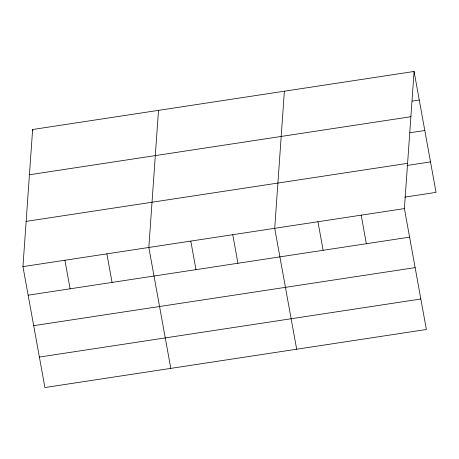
<?xml version="1.0" encoding="UTF-8"?>
<svg xmlns="http://www.w3.org/2000/svg" width="459" height="459" viewBox="0 0 459 459"><rect width="100%" height="100%" fill="white"/><g stroke="black" fill="none" stroke-linecap="round" stroke-linejoin="round"><path stroke-width="0.69" d="M414.075 71.466L404.402 208.581L426.377 329.487L44.925 387.534L22.95 266.627L32.623 129.513L414.075 71.466L436.05 192.373L404.867 197.118M158.504 110.355L148.831 247.47L170.8 368.382M284.385 91.198L274.712 228.318L296.68 349.224M412.182 101.1L419.268 100.022M29.433 174.759L410.885 116.712M409.921 132.76L424.804 130.499M26.14 221.381L407.598 163.329M407.122 165.458L430.513 161.895M22.95 266.627L404.402 208.581M28.142 295.183L409.594 237.137M33.679 325.661L415.131 267.614M39.382 357.062L420.834 299.01M361.17 215.156L366.362 243.712M317.938 221.737L323.13 250.293M232.747 234.698L237.94 263.259M190.789 241.084L195.982 269.645M106.872 253.856L112.059 282.411M64.908 260.242L70.101 288.797M32.623 129.513L32.876 130.907"/></g></svg>
